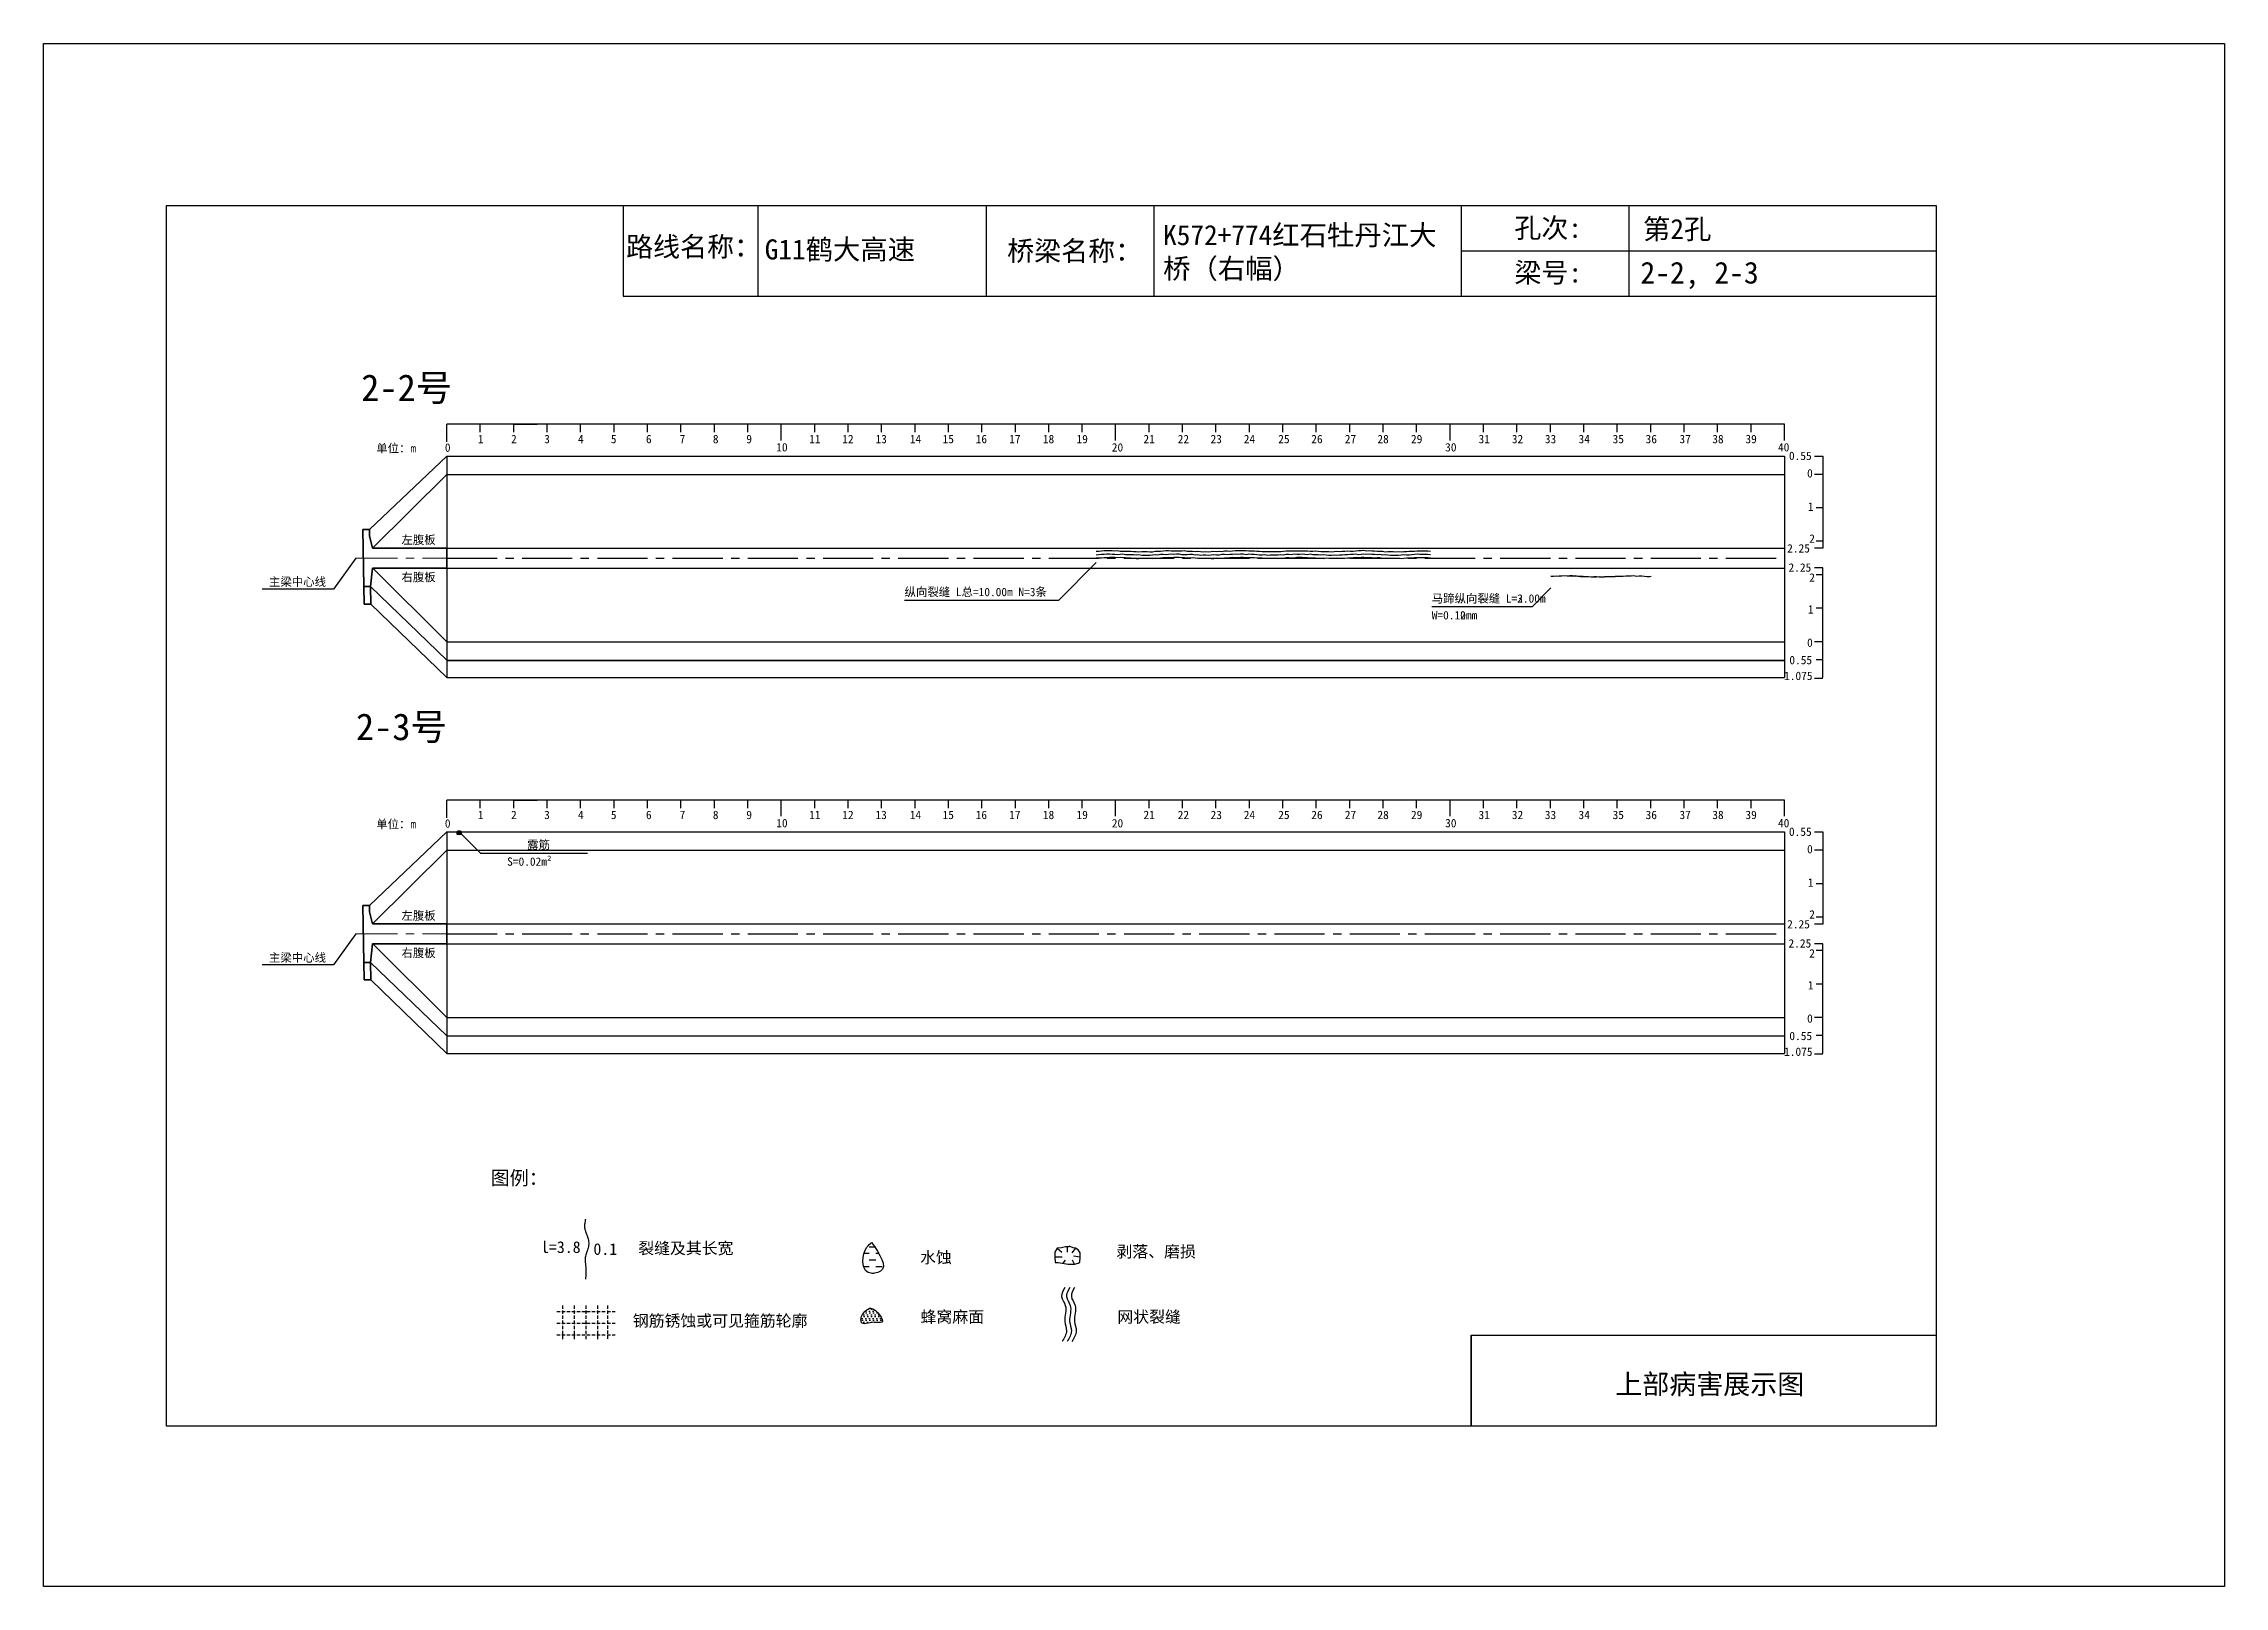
# Model space of a CAD drawing. Header units: millimetres. Extents: x -37 to 615, y -48 to 413.
import ezdxf

# ---------------------------------------------------------------- set-up
doc = ezdxf.new("R2010")
doc.units = ezdxf.units.MM
for name, pattern in [('CENTER', [2, 1.25, -0.25, 0.25, -0.25]), ('CENTER2', [1.125, 0.75, -0.125, 0.125, -0.125]), ('DASHED', [0.75, 0.5, -0.25])]:
    doc.linetypes.add(name, pattern=pattern)
for name, color, linetype in [('加固措施', 7, 'Continuous'), ('图层1', 7, 'Continuous'), ('病害', 5, 'Continuous'), ('轮廓', 3, 'Continuous')]:
    doc.layers.add(name, color=color, linetype=linetype)
doc.layers.add('虚线', color=7, linetype='Continuous', lineweight=30)
doc.styles.get("Standard").update_dxf_attribs({"font": ''})
doc.styles.add('汉字', font='')
doc.styles.get('Standard').set_extended_font_data('SimSun')
doc.styles.get('汉字').set_extended_font_data('SimSun')
pattern_1 = [(0, (-3997.7199, -288.9294), (0.55266586, 1.10533173), [0, -1.10533173])]
pattern_2 = [(0, (-6886.571, -700.7115), (0.55266586, 1.10533173), [0, -1.10533173])]
pattern_3 = [(0, (-3576.1421, -199.0757), (1.9895971, 1.9895971), [1.9895971, -1.9895971])]

# ---------------------------------------------------------------- blocks, each defined once
blk = doc.blocks.new('adfsd')
at = {"lineweight": -2, "ltscale": 0.5}
for p, q in [((1140.897, -3083.694), (1140.936, -3083.729)), ((1140.983, -3083.682), (1140.981, -3083.729)), ((1141.053, -3083.694), (1141.022, -3083.735)), ((1140.876, -3083.768), (1140.94, -3083.769)), ((1140.948, -3083.824), (1140.969, -3083.796)), ((1141.045, -3083.83), (1141.028, -3083.796)), ((1141.094, -3083.772), (1141.036, -3083.763))]:
    blk.add_line(p, q, dxfattribs=at)
blk.add_lwpolyline([(1141, -3083.682), (1140.967, -3083.682), (1140.934, -3083.69), (1140.897, -3083.694), (1140.876, -3083.727), (1140.876, -3083.768), (1140.88, -3083.818), (1140.905, -3083.818), (1140.991, -3083.83), (1141.045, -3083.83), (1141.078, -3083.822), (1141.09, -3083.814), (1141.094, -3083.772), (1141.094, -3083.735), (1141.078, -3083.707), (1141.053, -3083.694), (1141.033, -3083.69), (1141, -3083.678)], dxfattribs=at)
blk = doc.blocks.new('chi')
at = {"color": 0}
for p, q in [((1147.409, -3079.329), (1147.409, -3078.8)), ((1187.409, -3078.8), (1147.409, -3078.8)), ((1148.409, -3079.041), (1148.409, -3078.8)), ((1149.409, -3079.041), (1149.409, -3078.8)), ((1149.409, -3078.8), (1150.109, -3078.8)), ((1150.409, -3079.041), (1150.409, -3078.8)), ((1151.409, -3079.041), (1151.409, -3078.8)), ((1152.409, -3079.041), (1152.409, -3078.8)), ((1153.409, -3079.041), (1153.409, -3078.8)), ((1154.409, -3079.041), (1154.409, -3078.8)), ((1155.409, -3079.041), (1155.409, -3078.8)), ((1156.409, -3079.041), (1156.409, -3078.8)), ((1157.409, -3079.283), (1157.409, -3078.8)), ((1158.409, -3079.041), (1158.409, -3078.8)), ((1159.409, -3079.041), (1159.409, -3078.8)), ((1160.409, -3079.041), (1160.409, -3078.8)), ((1161.409, -3079.041), (1161.409, -3078.8)), ((1162.409, -3079.041), (1162.409, -3078.8)), ((1163.409, -3079.041), (1163.409, -3078.8)), ((1164.409, -3079.041), (1164.409, -3078.8)), ((1165.409, -3079.041), (1165.409, -3078.8)), ((1166.409, -3079.041), (1166.409, -3078.8)), ((1167.409, -3079.283), (1167.409, -3078.8)), ((1168.409, -3079.041), (1168.409, -3078.8)), ((1169.409, -3079.041), (1169.409, -3078.8)), ((1170.409, -3079.041), (1170.409, -3078.8)), ((1171.409, -3079.041), (1171.409, -3078.8)), ((1172.409, -3079.041), (1172.409, -3078.8)), ((1173.409, -3079.041), (1173.409, -3078.8)), ((1174.409, -3079.041), (1174.409, -3078.8)), ((1175.409, -3079.041), (1175.409, -3078.8)), ((1176.409, -3079.041), (1176.409, -3078.8)), ((1177.409, -3079.283), (1177.409, -3078.8)), ((1178.409, -3079.041), (1178.409, -3078.8)), ((1179.409, -3079.041), (1179.409, -3078.8)), ((1180.409, -3079.041), (1180.409, -3078.8)), ((1181.409, -3079.041), (1181.409, -3078.8)), ((1182.409, -3079.041), (1182.409, -3078.8)), ((1183.409, -3079.041), (1183.409, -3078.8)), ((1184.409, -3079.041), (1184.409, -3078.8)), ((1185.409, -3079.041), (1185.409, -3078.8)), ((1186.409, -3079.041), (1186.409, -3078.8)), ((1187.409, -3079.283), (1187.409, -3078.8))]:
    blk.add_line(p, q, dxfattribs=at)
for s, p in [('0', (1147.349, -3079.623)), ('1', (1148.339, -3079.368)), ('2', (1149.328, -3079.368)), ('3', (1150.319, -3079.368)), ('4', (1151.329, -3079.368)), ('5', (1152.313, -3079.368)), ('6', (1153.363, -3079.368)), ('7', (1154.37, -3079.368)), ('8', (1155.363, -3079.368)), ('9', (1156.363, -3079.368)), ('10', (1157.259, -3079.613)), ('11', (1158.242, -3079.368)), ('12', (1159.233, -3079.368)), ('13', (1160.227, -3079.368)), ('14', (1161.252, -3079.368)), ('15', (1162.233, -3079.368)), ('16', (1163.223, -3079.368)), ('17', (1164.224, -3079.368)), ('18', (1165.232, -3079.368)), ('19', (1166.238, -3079.368)), ('20', (1167.294, -3079.617)), ('21', (1168.24, -3079.368)), ('22', (1169.264, -3079.368)), ('23', (1170.247, -3079.368)), ('24', (1171.24, -3079.368)), ('25', (1172.271, -3079.368)), ('26', (1173.258, -3079.368)), ('27', (1174.261, -3079.368)), ('28', (1175.236, -3079.368)), ('29', (1176.24, -3079.368)), ('30', (1177.262, -3079.613)), ('31', (1178.261, -3079.368)), ('32', (1179.256, -3079.368)), ('33', (1180.243, -3079.368)), ('34', (1181.251, -3079.368)), ('35', (1182.269, -3079.368)), ('36', (1183.256, -3079.368)), ('37', (1184.269, -3079.368)), ('38', (1185.251, -3079.368)), ('39', (1186.242, -3079.368)), ('40', (1187.216, -3079.613))]:
    blk.add_text(s, height=0.25).set_placement(p)
blk = doc.blocks.new('kopp')
at = {"color": 0}
for p, q in [((1188.308, -3078.25), (1188.558, -3078.25)), ((1188.558, -3078.25), (1188.558, -3078.8)), ((1188.558, -3078.8), (1188.308, -3078.8)), ((1188.558, -3078.8), (1188.558, -3079.8)), ((1188.558, -3079.8), (1188.358, -3079.8)), ((1188.558, -3079.8), (1188.558, -3079.8)), ((1188.558, -3079.8), (1188.558, -3080.8)), ((1188.558, -3081.009), (1188.308, -3081.009)), ((1188.558, -3080.8), (1188.358, -3080.8)), ((1188.558, -3080.8), (1188.558, -3081.009)), ((1188.558, -3081.592), (1188.308, -3081.592)), ((1188.558, -3081.8), (1188.358, -3081.8)), ((1188.558, -3081.8), (1188.558, -3081.592)), ((1188.558, -3082.8), (1188.558, -3081.8)), ((1188.558, -3082.8), (1188.358, -3082.8)), ((1188.558, -3083.8), (1188.558, -3082.8)), ((1188.558, -3082.8), (1188.558, -3082.8)), ((1188.558, -3083.8), (1188.308, -3083.8)), ((1188.558, -3084.875), (1188.558, -3083.8)), ((1188.558, -3084.338), (1188.358, -3084.338)), ((1188.308, -3084.888), (1188.558, -3084.888))]:
    blk.add_line(p, q, dxfattribs=at)
for s, p in [('0.55', (1187.543, -3078.37)), ('0', (1188.086, -3078.891)), ('1', (1188.109, -3079.89)), ('2', (1188.15, -3080.842)), ('2.25', (1187.49, -3081.135)), ('2.25', (1187.53, -3081.708)), ('2', (1188.15, -3082.006)), ('1', (1188.109, -3082.959)), ('0', (1188.086, -3083.954)), ('0.55', (1187.556, -3084.474)), ('1.075', (1187.398, -3084.946))]:
    blk.add_text(s, height=0.25).set_placement(p)

msp = doc.modelspace()

# ---------------------------------------------------------------- hatches: boundary and pattern name
at = {"layer": '加固措施', "lineweight": -2}
h = msp.add_hatch(dxfattribs=at)
h.set_pattern_fill('DASH', color=256, scale=0.626645)
h.set_pattern_definition(pattern_3)
edge = h.paths.add_edge_path()
edge.add_spline(control_points=[(210.85, 54.88), (210.36, 54.45), (208.03, 52.39), (207.41, 44.9), (216.74, 46.23), (213.29, 51.3), (210.85, 54.88)], knot_values=[0, 0, 0, 0, 3.237042, 15.187225, 21.182779, 35.601669, 35.601669, 35.601669, 35.601669], degree=3, periodic=0)
h = msp.add_hatch(dxfattribs=at)
h.set_pattern_fill('DASH', color=256, scale=0.626645)
h.set_pattern_definition(pattern_3)
edge = h.paths.add_edge_path()
edge.add_spline(control_points=[(210.85, 54.88), (210.36, 54.45), (208.03, 52.39), (207.41, 44.9), (216.74, 46.23), (213.29, 51.3), (210.85, 54.88)], knot_values=[0, 0, 0, 0, 3.237042, 15.187225, 21.182779, 35.601669, 35.601669, 35.601669, 35.601669], degree=3, periodic=0)
h = msp.add_hatch(dxfattribs=at)
h.set_pattern_fill('DOTS', scale=0.696272)
h.set_pattern_definition(pattern_1)
edge = h.paths.add_edge_path()
edge.add_spline(control_points=[(210.19, 35.22), (209.15, 34.51), (207.68, 33.49), (207.52, 29.75), (211, 31.47), (215.72, 30.12), (212.21, 35.3), (210.31, 35.22), (210.19, 35.22)], knot_values=[0, 0, 0, 0, 5.205471, 7.397577, 12.944796, 16.169923, 23.88441, 24.400432, 24.400432, 24.400432, 24.400432], degree=3, periodic=0)
h = msp.add_hatch(dxfattribs=at)
h.set_pattern_fill('DOTS', scale=0.696272)
h.set_pattern_definition(pattern_1)
edge = h.paths.add_edge_path()
edge.add_spline(control_points=[(210.19, 35.22), (209.15, 34.51), (207.68, 33.49), (207.52, 29.75), (211, 31.47), (215.72, 30.12), (212.21, 35.3), (210.31, 35.22), (210.19, 35.22)], knot_values=[0, 0, 0, 0, 5.205471, 7.397577, 12.944796, 16.169923, 23.88441, 24.400432, 24.400432, 24.400432, 24.400432], degree=3, periodic=0)
at = {"layer": '病害', "lineweight": -2}
h = msp.add_hatch(dxfattribs=at)
h.set_pattern_fill('DOTS', color=4, scale=0.696272, style=0)
h.set_pattern_definition(pattern_2)
edge = h.paths.add_edge_path()
edge.add_spline(control_points=[(210.19, 35.22), (209.15, 34.51), (207.68, 33.49), (207.52, 29.75), (211, 31.47), (215.72, 30.12), (212.21, 35.3), (210.31, 35.22), (210.19, 35.22)], knot_values=[0, 0, 0, 0, 1.041094, 1.479515, 2.588959, 3.233985, 4.776882, 4.880086, 4.880086, 4.880086, 4.880086], degree=3, periodic=0)
h = msp.add_hatch(dxfattribs=at)
h.set_pattern_fill('DOTS', color=4, scale=0.696272, style=0)
h.set_pattern_definition(pattern_2)
edge = h.paths.add_edge_path()
edge.add_spline(control_points=[(210.19, 35.22), (209.15, 34.51), (207.68, 33.49), (207.52, 29.75), (211, 31.47), (215.72, 30.12), (212.21, 35.3), (210.31, 35.22), (210.19, 35.22)], knot_values=[0, 0, 0, 0, 1.041094, 1.479515, 2.588959, 3.233985, 4.776882, 4.880086, 4.880086, 4.880086, 4.880086], degree=3, periodic=0)

# ---------------------------------------------------------------- linework, layer by layer
at = {"color": 0, "linetype": 'ByBlock'}
for p, q in [((0, 364.85), (529.17, 364.85)), ((0, 0), (0, 364.85)), ((136.5, 364.85), (136.5, 337.72)), ((245.1, 364.85), (245.1, 337.72)), ((387.13, 364.85), (387.13, 337.72)), ((437.29, 364.79), (437.29, 337.66)), ((529.17, 364.85), (529.17, 0)), ((136.5, 337.72), (529.17, 337.72)), ((390.12, 0), (390.12, 27.12)), ((390.12, 27.12), (529.17, 27.12)), ((529.17, 0), (0, 0))]:
    msp.add_line(p, q, dxfattribs=at)
at = {"color": 0}
for p, q in [((60.65, 267.93), (83.82, 289.93)), ((83.82, 289.93), (83.82, 223.68)), ((83.82, 289.93), (483.82, 289.93)), ((483.82, 289.93), (483.82, 223.68)), ((61.57, 262.43), (83.82, 284.43)), ((83.82, 262.43), (483.82, 262.43)), ((483.82, 262.43), (483.82, 259.43)), ((56.57, 259.43), (49.96, 250.17)), ((61.64, 256.43), (83.82, 234.43)), ((83.82, 256.43), (483.82, 256.43)), ((49.96, 250.17), (28.63, 250.17)), ((60.99, 250.93), (83.82, 228.93)), ((61.09, 245.68), (83.82, 223.68)), ((83.82, 234.43), (483.82, 234.43)), ((83.82, 228.93), (483.82, 228.93)), ((83.82, 228.81), (483.82, 228.81)), ((83.82, 223.68), (483.82, 223.68)), ((60.65, 155.59), (83.82, 177.59)), ((83.82, 177.59), (83.82, 111.34)), ((83.82, 177.59), (483.82, 177.59)), ((483.82, 177.59), (483.82, 111.34)), ((61.57, 150.08), (83.82, 172.09)), ((83.82, 172.09), (483.82, 172.09)), ((83.82, 150.09), (483.82, 150.09)), ((483.82, 150.09), (483.82, 147.09)), ((56.57, 147.09), (49.96, 137.83)), ((61.64, 144.09), (83.82, 122.09)), ((83.82, 144.09), (483.82, 144.09)), ((49.96, 137.83), (28.63, 137.83)), ((60.99, 138.59), (83.82, 116.59)), ((61.09, 133.34), (83.82, 111.34)), ((83.82, 122.09), (483.82, 122.09)), ((83.82, 116.59), (483.82, 116.59)), ((83.82, 111.34), (483.82, 111.34))]:
    msp.add_line(p, q, dxfattribs=at)
msp.add_line((83.82, 284.43), (483.82, 284.43))
at = {"color": 1, "linetype": 'CENTER2', "ltscale": 20}
for p, q in [((83.82, 259.43), (483.82, 259.43)), ((83.82, 147.09), (483.82, 147.09))]:
    msp.add_line(p, q, dxfattribs=at)
at = {"color": 1, "linetype": 'DASHED'}
for p, q in [((86.8, 177.59), (88.19, 177.59)), ((86.8, 177.35), (88.19, 177.35)), ((86.8, 177.11), (88.19, 177.11)), ((87.15, 176.87), (87.15, 177.84)), ((87.5, 176.87), (87.5, 177.84)), ((87.85, 176.87), (87.85, 177.84))]:
    msp.add_line(p, q, dxfattribs=at)
at = {"color": 7}
for p, q in [((86.8, 177.26), (87.21, 177.25)), ((86.93, 177.73), (87.18, 177.51)), ((87.26, 176.9), (87.39, 177.08)), ((87.48, 177.81), (87.47, 177.51)), ((87.93, 177.73), (87.73, 177.47)), ((87.88, 176.87), (87.77, 177.08)), ((88.19, 177.23), (87.82, 177.29))]:
    msp.add_line(p, q, dxfattribs=at)
at = {"color": 1, "linetype": 'DASHED', "ltscale": 2}
for p, q in [((116.71, 34.25), (134.11, 34.25)), ((116.71, 34.25), (134.11, 34.25)), ((118.45, 35.99), (118.45, 25.55)), ((118.45, 35.99), (118.45, 25.55)), ((121.93, 35.99), (121.93, 25.55)), ((121.93, 35.99), (121.93, 25.55)), ((125.41, 35.99), (125.41, 25.55)), ((125.41, 35.99), (125.41, 25.55)), ((128.89, 35.99), (128.89, 25.55)), ((128.89, 35.99), (128.89, 25.55)), ((131.87, 36.02), (131.87, 25.57)), ((131.87, 36.02), (131.87, 25.57)), ((116.71, 30.77), (134.11, 30.77)), ((116.71, 30.77), (134.11, 30.77)), ((116.71, 27.29), (134.11, 27.29)), ((116.71, 27.29), (134.11, 27.29))]:
    msp.add_line(p, q, dxfattribs=at)
at = {"color": 3, "linetype": 'ByBlock'}
msp.add_lwpolyline([(-36.77, 413.19), (615.38, 413.19), (615.38, -47.93), (-36.77, -47.93)], close=True, dxfattribs=at)
at = {"color": 7}
for points in [[(278, 261.46), (278.8, 261.46), (279.6, 261.56), (280.4, 261.7), (281.2, 261.67), (282, 261.73), (282.8, 261.67), (283.6, 261.6), (284.4, 261.64), (285.2, 261.5), (286, 261.53), (286.8, 261.52), (287.6, 261.51), (288.4, 261.48), (289.2, 261.41), (290, 261.37), (290.8, 261.31), (291.6, 261.35), (292.4, 261.43), (293.2, 261.42), (294, 261.31), (294.8, 261.32), (295.6, 261.44), (296.4, 261.5), (297.2, 261.48), (298, 261.62), (298.8, 261.64), (299.6, 261.65), (300.4, 261.58), (301.2, 261.59), (302, 261.55), (302.8, 261.59), (303.6, 261.61), (304.4, 261.66), (305.2, 261.47), (306, 261.5), (306.8, 261.5), (307.6, 261.37), (308.4, 261.44), (309.2, 261.37), (310, 261.31), (310.8, 261.38), (311.6, 261.25), (312.4, 261.42), (313.2, 261.44), (314, 261.34), (314.8, 261.44), (315.6, 261.43), (316.4, 261.63), (317.2, 261.58), (318, 261.51), (318.8, 261.58), (319.6, 261.71), (320.4, 261.64), (321.2, 261.71), (322, 261.66), (322.8, 261.7), (323.6, 261.59), (324.4, 261.63), (325.2, 261.57), (326, 261.48), (326.8, 261.46), (327.6, 261.39), (328.4, 261.43), (329.2, 261.36), (330, 261.43), (330.8, 261.41), (331.6, 261.37), (332.4, 261.35), (333.2, 261.38), (334, 261.5), (334.8, 261.57), (335.6, 261.56), (336.4, 261.61), (337.2, 261.57), (338, 261.55), (338.8, 261.61), (339.6, 261.6), (340.4, 261.6), (341.2, 261.63), (342, 261.52), (342.8, 261.5), (343.6, 261.56), (344.4, 261.52), (345.2, 261.35), (346, 261.39), (346.8, 261.39), (347.6, 261.34), (348.4, 261.29), (349.2, 261.34), (350, 261.45), (350.8, 261.4), (351.6, 261.45), (352.4, 261.52), (353.2, 261.54), (354, 261.51), (354.8, 261.47), (355.6, 261.57), (356.4, 261.68), (357.2, 261.71), (358, 261.74), (358.8, 261.63), (359.6, 261.68), (360.4, 261.62), (361.2, 261.6), (362, 261.48), (362.8, 261.45), (363.6, 261.45), (364.4, 261.33), (365.2, 261.36), (366, 261.41), (366.8, 261.34), (367.6, 261.28), (368.4, 261.35), (369.2, 261.3), (370, 261.42), (370.8, 261.34), (371.6, 261.45), (372.4, 261.52), (373.2, 261.45), (374, 261.61), (374.8, 261.54), (375.6, 261.63), (376.4, 261.56), (377.2, 261.63), (378, 261.5)], [(278, 258.11), (266.69, 246.79), (220.69, 246.79)], [(278, 260.44), (278.8, 260.5), (279.6, 260.63), (280.4, 260.58), (281.2, 260.68), (282, 260.71), (282.8, 260.6), (283.6, 260.56), (284.4, 260.53), (285.2, 260.61), (286, 260.67), (286.8, 260.5), (287.6, 260.52), (288.4, 260.51), (289.2, 260.45), (290, 260.44), (290.8, 260.45), (291.6, 260.29), (292.4, 260.25), (293.2, 260.29), (294, 260.3), (294.8, 260.44), (295.6, 260.45), (296.4, 260.42), (297.2, 260.56), (298, 260.61), (298.8, 260.52), (299.6, 260.64), (300.4, 260.69), (301.2, 260.57), (302, 260.71), (302.8, 260.73), (303.6, 260.54), (304.4, 260.49), (305.2, 260.51), (306, 260.55), (306.8, 260.57), (307.6, 260.42), (308.4, 260.45), (309.2, 260.29), (310, 260.4), (310.8, 260.38), (311.6, 260.27), (312.4, 260.42), (313.2, 260.46), (314, 260.44), (314.8, 260.38), (315.6, 260.59), (316.4, 260.59), (317.2, 260.54), (318, 260.59), (318.8, 260.6), (319.6, 260.65), (320.4, 260.62), (321.2, 260.71), (322, 260.69), (322.8, 260.53), (323.6, 260.67), (324.4, 260.56), (325.2, 260.56), (326, 260.5), (326.8, 260.41), (327.6, 260.44), (328.4, 260.46), (329.2, 260.31), (330, 260.41), (330.8, 260.37), (331.6, 260.37), (332.4, 260.39), (333.2, 260.48), (334, 260.43), (334.8, 260.58), (335.6, 260.62), (336.4, 260.5), (337.2, 260.69), (338, 260.59), (338.8, 260.64), (339.6, 260.67), (340.4, 260.62), (341.2, 260.53), (342, 260.66), (342.8, 260.49), (343.6, 260.46), (344.4, 260.54), (345.2, 260.41), (346, 260.48), (346.8, 260.42), (347.6, 260.31), (348.4, 260.25), (349.2, 260.44), (350, 260.28), (350.8, 260.43), (351.6, 260.41), (352.4, 260.5), (353.2, 260.53), (354, 260.56), (354.8, 260.57), (355.6, 260.66), (356.4, 260.54), (357.2, 260.59), (358, 260.69), (358.8, 260.61), (359.6, 260.65), (360.4, 260.6), (361.2, 260.58), (362, 260.53), (362.8, 260.55), (363.6, 260.43), (364.4, 260.47), (365.2, 260.35), (366, 260.32), (366.8, 260.28), (367.6, 260.29), (368.4, 260.28), (369.2, 260.38), (370, 260.45), (370.8, 260.37), (371.6, 260.41), (372.4, 260.5), (373.2, 260.59), (374, 260.68), (374.8, 260.62), (375.6, 260.59), (376.4, 260.57), (377.2, 260.59), (378, 260.5)], [(278, 259.45), (278.8, 259.48), (279.6, 259.48), (280.4, 259.61), (281.2, 259.59), (282, 259.74), (282.8, 259.66), (283.6, 259.68), (284.4, 259.55), (285.2, 259.68), (286, 259.57), (286.8, 259.61), (287.6, 259.51), (288.4, 259.45), (289.2, 259.4), (290, 259.32), (290.8, 259.27), (291.6, 259.44), (292.4, 259.35), (293.2, 259.42), (294, 259.36), (294.8, 259.32), (295.6, 259.47), (296.4, 259.39), (297.2, 259.45), (298, 259.57), (298.8, 259.55), (299.6, 259.72), (300.4, 259.56), (301.2, 259.7), (302, 259.67), (302.8, 259.7), (303.6, 259.56), (304.4, 259.59), (305.2, 259.54), (306, 259.5), (306.8, 259.55), (307.6, 259.53), (308.4, 259.36), (309.2, 259.4), (310, 259.38), (310.8, 259.4), (311.6, 259.44), (312.4, 259.31), (313.2, 259.33), (314, 259.45), (314.8, 259.39), (315.6, 259.43), (316.4, 259.45), (317.2, 259.47), (318, 259.59), (318.8, 259.65), (319.6, 259.6), (320.4, 259.6), (321.2, 259.69), (322, 259.67), (322.8, 259.6), (323.6, 259.61), (324.4, 259.62), (325.2, 259.55), (326, 259.48), (326.8, 259.45), (327.6, 259.48), (328.4, 259.35), (329.2, 259.36), (330, 259.38), (330.8, 259.44), (331.6, 259.44), (332.4, 259.32), (333.2, 259.37), (334, 259.43), (334.8, 259.56), (335.6, 259.57), (336.4, 259.54), (337.2, 259.54), (338, 259.67), (338.8, 259.69), (339.6, 259.74), (340.4, 259.64), (341.2, 259.62), (342, 259.51), (342.8, 259.47), (343.6, 259.51), (344.4, 259.44), (345.2, 259.39), (346, 259.32), (346.8, 259.47), (347.6, 259.43), (348.4, 259.37), (349.2, 259.44), (350, 259.46), (350.8, 259.42), (351.6, 259.37), (352.4, 259.36), (353.2, 259.54), (354, 259.52), (354.8, 259.6), (355.6, 259.68), (356.4, 259.56), (357.2, 259.66), (358, 259.68), (358.8, 259.64), (359.6, 259.55), (360.4, 259.58), (361.2, 259.54), (362, 259.57), (362.8, 259.57), (363.6, 259.43), (364.4, 259.46), (365.2, 259.35), (366, 259.46), (366.8, 259.42), (367.6, 259.36), (368.4, 259.35), (369.2, 259.34), (370, 259.36), (370.8, 259.52), (371.6, 259.45), (372.4, 259.51), (373.2, 259.64), (374, 259.61), (374.8, 259.62), (375.6, 259.62), (376.4, 259.58), (377.2, 259.62), (378, 259.5)], [(414, 250.5), (408.34, 244.84), (378.34, 244.84)], [(414, 250.5), (408.34, 244.84), (378.34, 244.84)], [(414, 254.02), (414.8, 254.04), (415.6, 254.1), (416.4, 254.02), (417.2, 254.11), (418, 254.2), (418.8, 254.11), (419.6, 254.16), (420.4, 254.02), (421.2, 254.17), (422, 254.06), (422.8, 253.95), (423.6, 253.9), (424.4, 253.94), (425.2, 253.9), (426, 253.78), (426.8, 253.94), (427.6, 253.91), (428.4, 253.82), (429.2, 253.76), (430, 253.92), (430.8, 253.88), (431.6, 253.96), (432.4, 253.95), (433.2, 253.95), (434, 253.97)], [(414, 254.04), (414.8, 254.11), (415.6, 254), (416.4, 254.09), (417.2, 254.08), (418, 254.2), (418.8, 254.12), (419.6, 254.19), (420.4, 254.17), (421.2, 254.03), (422, 254.1), (422.8, 253.99), (423.6, 254.05), (424.4, 253.93), (425.2, 253.95), (426, 253.82), (426.8, 253.8), (427.6, 253.84), (428.4, 253.92), (429.2, 253.83), (430, 253.78), (430.8, 253.89), (431.6, 253.88), (432.4, 253.96), (433.2, 254), (434, 254.02), (434.8, 254.03), (435.6, 254.03), (436.4, 254.15), (437.2, 254.14), (438, 254.07), (438.8, 254.17), (439.6, 254), (440.4, 254.11), (441.2, 254.07), (442, 254.05), (442.8, 253.92), (443.6, 253.94), (444, 253.97)], [(87.59, 177.81), (87.38, 177.81), (87.17, 177.76), (86.93, 177.73), (86.8, 177.52), (86.8, 177.26), (86.83, 176.94), (86.98, 176.94), (87.54, 176.87), (87.88, 176.87), (88.09, 176.92), (88.17, 176.97), (88.19, 177.23), (88.19, 177.47), (88.09, 177.65), (87.93, 177.73), (87.8, 177.76), (87.59, 177.84)], [(88.19, 176.87), (93.85, 171.21), (125.85, 171.21)]]:
    msp.add_lwpolyline(points, dxfattribs=at)
for points in [[(268.59, 41.36), (268.08, 40.47), (267.03, 38.67), (269.71, 35.55), (267.97, 31.9), (269.63, 28.26), (268.46, 26.35), (267.82, 25.31)], [(268.59, 41.36), (268.08, 40.47), (267.03, 38.67), (269.71, 35.55), (267.97, 31.9), (269.63, 28.26), (268.46, 26.35), (267.82, 25.31)], [(270.07, 41.36), (269.55, 40.47), (268.51, 38.67), (271.18, 35.55), (269.44, 31.9), (271.1, 28.26), (269.94, 26.35), (269.3, 25.31)], [(270.07, 41.36), (269.55, 40.47), (268.51, 38.67), (271.18, 35.55), (269.44, 31.9), (271.1, 28.26), (269.94, 26.35), (269.3, 25.31)], [(271.52, 41.36), (271, 40.47), (269.96, 38.67), (272.63, 35.55), (270.89, 31.9), (272.55, 28.26), (271.39, 26.35), (270.75, 25.31)], [(271.52, 41.36), (271, 40.47), (269.96, 38.67), (272.63, 35.55), (270.89, 31.9), (272.55, 28.26), (271.39, 26.35), (270.75, 25.31)]]:
    msp.add_open_spline(points, degree=3, knots=[0, 0, 0, 0, 2.808133, 5.677796, 10.461234, 13.324406, 16.732801, 16.732801, 16.732801, 16.732801])
at = {"lineweight": -2}
msp.add_open_spline([(210.19, 35.22), (209.15, 34.51), (207.68, 33.49), (207.52, 29.75), (211, 31.47), (215.72, 30.12), (212.21, 35.3), (210.31, 35.22), (210.19, 35.22)], degree=3, knots=[0, 0, 0, 0, 3.624423, 5.150725, 9.013098, 11.258664, 16.630045, 16.989336, 16.989336, 16.989336, 16.989336], dxfattribs=at)
msp.add_open_spline([(210.19, 35.22), (209.15, 34.51), (207.68, 33.49), (207.52, 29.75), (211, 31.47), (215.72, 30.12), (212.21, 35.3), (210.31, 35.22), (210.19, 35.22)], degree=3, knots=[0, 0, 0, 0, 3.624423, 5.150725, 9.013098, 11.258664, 16.630045, 16.989336, 16.989336, 16.989336, 16.989336], dxfattribs=at)
at = {"layer": '加固措施', "lineweight": -2}
msp.add_open_spline([(210.85, 54.88), (210.36, 54.45), (208.03, 52.39), (207.41, 44.9), (216.74, 46.23), (213.29, 51.3), (210.85, 54.88)], degree=3, knots=[0, 0, 0, 0, 2.028466, 9.51698, 13.274057, 22.309569, 22.309569, 22.309569, 22.309569], dxfattribs=at)
msp.add_open_spline([(210.85, 54.88), (210.36, 54.45), (208.03, 52.39), (207.41, 44.9), (216.74, 46.23), (213.29, 51.3), (210.85, 54.88)], degree=3, knots=[0, 0, 0, 0, 2.028466, 9.51698, 13.274057, 22.309569, 22.309569, 22.309569, 22.309569], dxfattribs=at)
at = {"layer": '图层1', "lineweight": -2}
msp.add_open_spline([(125.25, 61.82), (125.22, 61.61), (125.18, 61.39), (125.07, 60.75), (125.02, 60.35), (124.99, 59.78), (125, 59.6), (125.02, 59.31), (125.03, 59.21), (125.06, 59), (125.09, 58.89), (125.19, 58.51), (125.29, 58.21), (125.54, 57.57), (125.69, 57.22), (125.96, 56.46), (126.09, 56.04), (126.21, 55.34), (126.24, 55.06), (126.25, 54.51), (126.23, 54.25), (126.16, 53.74), (126.11, 53.5), (126, 53.03), (125.93, 52.81), (125.76, 52.25), (125.64, 51.93), (125.45, 51.33), (125.36, 51.04), (125.27, 50.66), (125.24, 50.54), (125.21, 50.32), (125.2, 50.23), (125.18, 50.03), (125.17, 49.92), (125.17, 49.54), (125.18, 49.25), (125.23, 48.62), (125.27, 48.29), (125.33, 47.7), (125.35, 47.46), (125.38, 47), (125.39, 46.78), (125.4, 46.36), (125.4, 46.16), (125.39, 45.54), (125.37, 45.14), (125.32, 44.45), (125.3, 44.15), (125.27, 43.85)], degree=3, knots=[0, 0, 0, 0, 0.93103, 0.93103, 2.904338, 2.904338, 3.933552, 3.933552, 4.598026, 4.598026, 5.2625, 5.2625, 6.799065, 6.799065, 8.335629, 8.335629, 9.872194, 9.872194, 10.744529, 10.744529, 11.616864, 11.616864, 12.4892, 12.4892, 13.361535, 13.361535, 14.755665, 14.755665, 16.149795, 16.149795, 16.835641, 16.835641, 17.410365, 17.410365, 17.98509, 17.98509, 19.45733, 19.45733, 20.929571, 20.929571, 21.910052, 21.910052, 22.722819, 22.722819, 23.535585, 23.535585, 25.161117, 25.161117, 26.428502, 26.428502, 26.428502, 26.428502], dxfattribs=at)
msp.add_open_spline([(125.25, 61.82), (125.22, 61.61), (125.18, 61.39), (125.07, 60.75), (125.02, 60.35), (124.99, 59.78), (125, 59.6), (125.02, 59.31), (125.03, 59.21), (125.06, 59), (125.09, 58.89), (125.19, 58.51), (125.29, 58.21), (125.54, 57.57), (125.69, 57.22), (125.96, 56.46), (126.09, 56.04), (126.21, 55.34), (126.24, 55.06), (126.25, 54.51), (126.23, 54.25), (126.16, 53.74), (126.11, 53.5), (126, 53.03), (125.93, 52.81), (125.76, 52.25), (125.64, 51.93), (125.45, 51.33), (125.36, 51.04), (125.27, 50.66), (125.24, 50.54), (125.21, 50.32), (125.2, 50.23), (125.18, 50.03), (125.17, 49.92), (125.17, 49.54), (125.18, 49.25), (125.23, 48.62), (125.27, 48.29), (125.33, 47.7), (125.35, 47.46), (125.38, 47), (125.39, 46.78), (125.4, 46.36), (125.4, 46.16), (125.39, 45.54), (125.37, 45.14), (125.32, 44.45), (125.3, 44.15), (125.27, 43.85)], degree=3, knots=[0, 0, 0, 0, 0.93103, 0.93103, 2.904338, 2.904338, 3.933552, 3.933552, 4.598026, 4.598026, 5.2625, 5.2625, 6.799065, 6.799065, 8.335629, 8.335629, 9.872194, 9.872194, 10.744529, 10.744529, 11.616864, 11.616864, 12.4892, 12.4892, 13.361535, 13.361535, 14.755665, 14.755665, 16.149795, 16.149795, 16.835641, 16.835641, 17.410365, 17.410365, 17.98509, 17.98509, 19.45733, 19.45733, 20.929571, 20.929571, 21.910052, 21.910052, 22.722819, 22.722819, 23.535585, 23.535585, 25.161117, 25.161117, 26.428502, 26.428502, 26.428502, 26.428502], dxfattribs=at)
at = {"layer": '病害', "color": 5}
for p, q in [((136.5, 364.85), (136.5, 337.72)), ((245.1, 364.85), (245.1, 337.72)), ((387.13, 364.85), (387.13, 337.72)), ((529.17, 364.85), (529.17, 337.72)), ((136.5, 337.72), (386.58, 337.72)), ((386.58, 337.72), (529.17, 337.72)), ((390.12, 27.12), (529.17, 27.12)), ((390.12, 27.12), (390.12, 0)), ((529.17, 27.12), (529.17, 0))]:
    msp.add_line(p, q, dxfattribs=at)
at = {"layer": '病害', "color": 0}
for p, q in [((176.83, 364.85), (176.83, 337.72)), ((295.25, 364.85), (295.25, 337.72)), ((387.14, 351.23), (529.17, 351.23))]:
    msp.add_line(p, q, dxfattribs=at)
at = {"layer": '虚线', "linetype": 'CENTER', "lineweight": 18, "ltscale": 10}
for p, q in [((56.57, 259.43), (83.82, 259.43)), ((56.57, 147.09), (83.82, 147.09))]:
    msp.add_line(p, q, dxfattribs=at)
at = {"layer": '轮廓', "color": 5, "lineweight": 35}
for p, q in [((58.99, 250.93), (58.65, 267.93)), ((58.65, 267.93), (60.65, 267.93)), ((60.69, 266.05), (60.65, 267.93)), ((61.57, 262.43), (60.69, 266.05)), ((83.82, 262.43), (61.57, 262.43)), ((83.82, 256.43), (83.82, 262.43)), ((60.99, 250.93), (61.63, 256.43)), ((83.82, 256.43), (61.63, 256.43)), ((58.99, 250.93), (60.99, 250.93)), ((59.09, 245.68), (58.99, 250.93)), ((61.09, 245.68), (60.99, 250.93)), ((59.09, 245.68), (61.09, 245.68)), ((58.99, 138.59), (58.65, 155.59)), ((58.65, 155.59), (60.65, 155.59)), ((60.69, 153.71), (60.65, 155.59)), ((61.57, 150.08), (60.69, 153.71)), ((83.82, 150.08), (61.57, 150.08)), ((83.82, 144.08), (83.82, 150.08)), ((60.99, 138.59), (61.63, 144.09)), ((83.82, 144.09), (61.63, 144.09)), ((58.99, 138.59), (60.99, 138.59)), ((59.09, 133.34), (58.99, 138.59)), ((61.09, 133.34), (60.99, 138.59)), ((59.09, 133.34), (61.09, 133.34))]:
    msp.add_line(p, q, dxfattribs=at)

# ---------------------------------------------------------------- block references
at = {"color": 0}
for name, p, xscale, yscale, zscale in [('chi', (-11390.27, 31087.43), 9.999999999994273, 9.999999999994273, 9.999999999994273), ('kopp', (-11390.27, 31072.43), 9.999999999994273, 9.999999999994273, 9.999999999994273), ('chi', (-11390.27, 30975.09), 9.999999999994273, 9.999999999994273, 9.999999999994273), ('kopp', (-11390.27, 30960.09), 9.999999999994273, 9.999999999994273, 9.999999999994273), ('adfsd', (-39452.38, 107407.64), 34.81359766870787, 34.81359766870787, 34.81359766870787), ('adfsd', (-39452.38, 107407.64), 34.81359766870787, 34.81359766870787, 34.81359766870787)]:
    msp.add_blockref(name, p, dxfattribs=dict(at, xscale=xscale, yscale=yscale, zscale=zscale))

# ---------------------------------------------------------------- texts
for s, p in [('单位：m', (62.7, 290.99)), ('左腹板', (70.24, 263.64)), ('右腹板', (70.24, 252.47)), ('主梁中心线', (30.63, 251.08)), ('单位：m', (62.7, 178.65)), ('左腹板', (70.24, 151.3)), ('主梁中心线', (30.63, 138.73)), ('右腹板', (70.24, 140.13))]:
    msp.add_text(s, height=2.5).set_placement(p)
at = {"color": 7}
for s, p in [('纵向裂缝 L总=10.00m N=3条', (220.69, 248.04)), ('马蹄纵向裂缝 L=2.00m', (378.34, 246.09)), ('马蹄纵向裂缝 L=3.00m', (378.34, 246.09)), ('W=0.12mm', (378.34, 241.09)), ('W=0.10mm', (378.34, 241.09)), ('S=0.02m²', (101.85, 167.46)), ('露筋', (107.85, 172.46))]:
    msp.add_text(s, height=2.5, dxfattribs=at).set_placement(p)
at = {"linetype": 'ByBlock', "attachment_point": 1, "style": '汉字'}
for s, insert, char_height, width in [('K572+774红石牡丹江大桥（右幅）', (298, 358.97), 6, 87.5474), ('{\\C0;第2孔}', (441.52, 360.78), 6, 77.4135), ('{\\C0;G11鹤大高速}', (178.87, 354.68), 6, 62.8604), ('{\\C0;2-2, 2-3}', (440.75, 347.98), 6.5, 84.1186), ('{\\C0;2-2号}', (58.2, 314.34), 8, 49.3496), ('{\\C0;2-3号}', (56.63, 213.01), 8, 49.3496)]:
    msp.add_mtext(s, dxfattribs=dict(at, insert=insert, char_height=char_height, width=width))
at = {"layer": '图层1', "style": '汉字'}
for s, p in [('孔次:', (403.05, 355.16)), ('路线名称：', (137.42, 349.54)), ('桥梁名称：', (251.38, 348.29)), ('梁号:', (403.08, 341.8)), ('上部病害展示图', (433.23, 9.56))]:
    msp.add_text(s, height=5.918, dxfattribs=at).set_placement(p)
at = {"layer": '图层1', "lineweight": -2, "attachment_point": 1}
for s, insert, char_height in [('图例：', (96.91, 76.23), 4.178), ('图例：', (96.91, 76.23), 4.178), ('l=3.8', (111.98, 55.21), 3.481), ('l=3.8', (111.98, 55.21), 3.481), ('0.1', (127.65, 54.63), 3.481), ('0.1', (127.65, 54.63), 3.481), ('裂缝及其长宽', (141.05, 54.88), 3.481), ('裂缝及其长宽', (141.05, 54.88), 3.481), ('水蚀', (225.33, 52.14), 3.481), ('水蚀', (225.33, 52.14), 3.481), ('剥落、磨损', (284.06, 53.89), 3.481), ('剥落、磨损', (284.06, 53.89), 3.481), ('钢筋锈蚀或可见箍筋轮廓', (139.42, 33.21), 3.4814), ('钢筋锈蚀或可见箍筋轮廓', (139.42, 33.21), 3.4814), ('蜂窝麻面', (225.48, 34.38), 3.481), ('蜂窝麻面', (225.48, 34.38), 3.481), ('网状裂缝', (284.32, 34.39), 3.481), ('网状裂缝', (284.32, 34.39), 3.481)]:
    msp.add_mtext(s, dxfattribs=dict(at, insert=insert, char_height=char_height))

doc.saveas('drawing.dxf')
